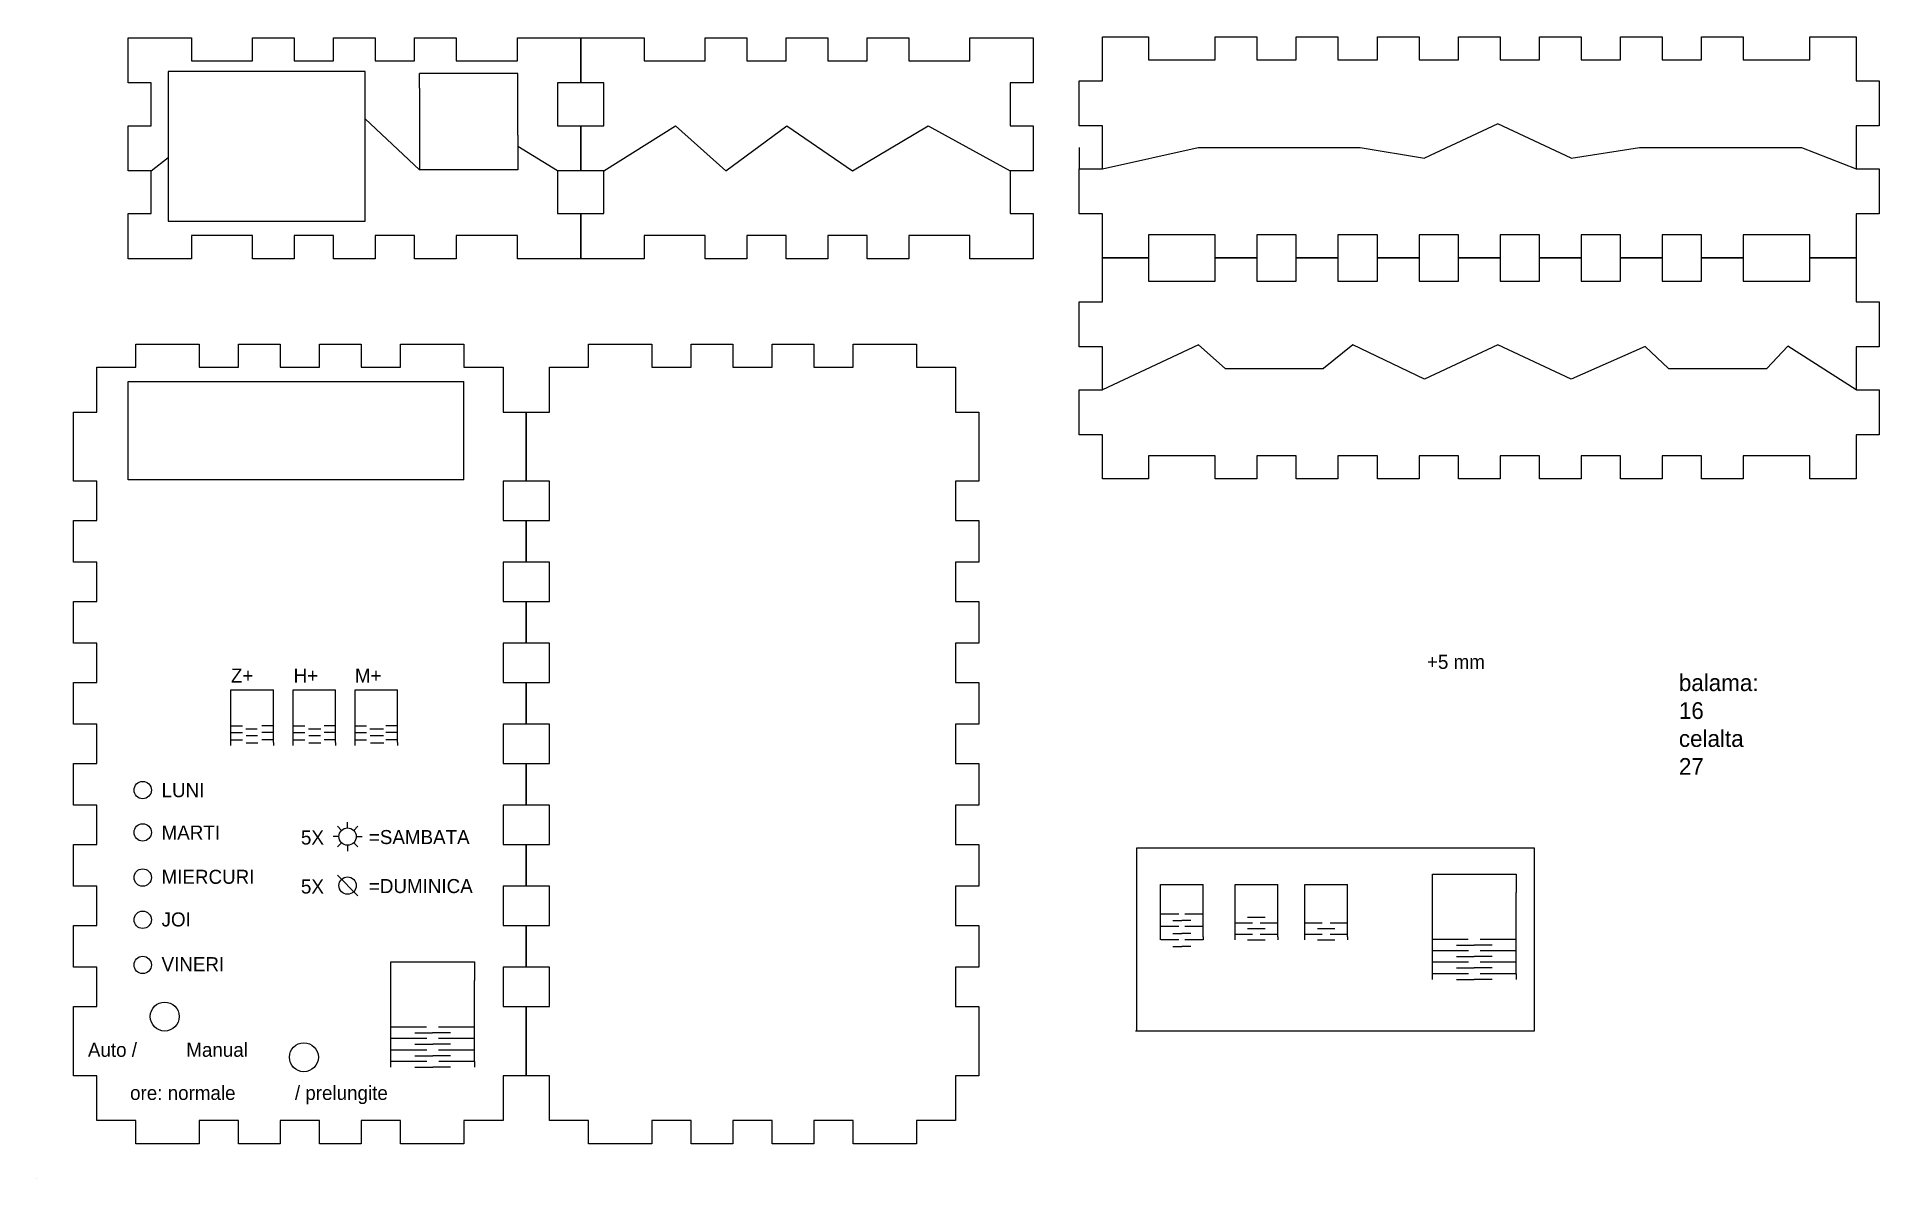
# Model space of a CAD drawing. Extents: x 0 to 318, y 0 to 197.
import ezdxf

# ---------------------------------------------------------------- set-up
doc = ezdxf.new("R2010")
doc.units = 0
doc.layers.get('0').update_dxf_attribs({"linetype": 'CONTINUOUS'})
for name, color, linetype in [('_U_00CD_U_00BC_U_00B2_U_00', 7, 'CONTINUOUS'), ('DEFAULT', 7, 'CONTINUOUS'), ('LAYER_1', 7, 'CONTINUOUS')]:
    doc.layers.add(name, color=color, linetype=linetype)

# ---------------------------------------------------------------- blocks, each defined once
blk = doc.blocks.new('BLOCK_6')
at = {"layer": 'LAYER_1', "color": 7}
blk.add_lwpolyline([(10.35, 140.15), (17.1, 140.15), (17.1, 144.15), (28.05, 144.15), (28.05, 140.15), (34.85, 140.15), (34.85, 144.15), (42.05, 144.15), (42.05, 140.15), (48.85, 140.15), (48.85, 144.15), (56.05, 144.15), (56.05, 140.15), (62.85, 140.15), (62.85, 144.15), (73.8, 144.15), (73.8, 140.15), (80.55, 140.15), (80.55, 132.4), (84.55, 132.4), (84.55, 120.45), (80.55, 120.45), (80.55, 113.65), (84.55, 113.65), (84.55, 106.45), (80.55, 106.45), (80.55, 99.65), (84.55, 99.65), (84.55, 92.45), (80.55, 92.45), (80.55, 85.65), (84.55, 85.65), (84.55, 78.45), (80.55, 78.45), (80.55, 71.65), (84.55, 71.65), (84.55, 64.45), (80.55, 64.45), (80.55, 57.65), (84.55, 57.65), (84.55, 50.45), (80.55, 50.45), (80.55, 43.65), (84.55, 43.65), (84.55, 36.45), (80.55, 36.45), (80.55, 29.65), (84.55, 29.65), (84.55, 17.7), (80.55, 17.7), (80.55, 9.95), (73.8, 9.95), (73.8, 5.95), (62.85, 5.95), (62.85, 9.95), (56.05, 9.95), (56.05, 5.95), (48.85, 5.95), (48.85, 9.95), (42.05, 9.95), (42.05, 5.95), (34.85, 5.95), (34.85, 9.95), (28.05, 9.95), (28.05, 5.95), (17.1, 5.95), (17.1, 9.95), (10.35, 9.95), (10.35, 17.7), (6.35, 17.7), (6.35, 29.65), (10.35, 29.65), (10.35, 36.45), (6.35, 36.45), (6.35, 43.65), (10.35, 43.65), (10.35, 50.45), (6.35, 50.45), (6.35, 57.65), (10.35, 57.65), (10.35, 64.45), (6.35, 64.45), (6.35, 71.65), (10.35, 71.65), (10.35, 78.45), (6.35, 78.45), (6.35, 85.65), (10.35, 85.65), (10.35, 92.45), (6.35, 92.45), (6.35, 99.65), (10.35, 99.65), (10.35, 106.45), (6.35, 106.45), (6.35, 113.65), (10.35, 113.65), (10.35, 120.45), (6.35, 120.45), (6.35, 132.4), (10.35, 132.4), (10.35, 140.15)], dxfattribs=at)
blk = doc.blocks.new('BLOCK_7')
at = {"layer": 'LAYER_1', "color": 7}
blk.add_lwpolyline([(88.55, 140.15), (95.3, 140.15), (95.3, 144.15), (106.25, 144.15), (106.25, 140.15), (113.05, 140.15), (113.05, 144.15), (120.25, 144.15), (120.25, 140.15), (127.05, 140.15), (127.05, 144.15), (134.25, 144.15), (134.25, 140.15), (141.05, 140.15), (141.05, 144.15), (152, 144.15), (152, 140.15), (158.75, 140.15), (158.75, 132.4), (162.75, 132.4), (162.75, 120.45), (158.75, 120.45), (158.75, 113.65), (162.75, 113.65), (162.75, 106.45), (158.75, 106.45), (158.75, 99.65), (162.75, 99.65), (162.75, 92.45), (158.75, 92.45), (158.75, 85.65), (162.75, 85.65), (162.75, 78.45), (158.75, 78.45), (158.75, 71.65), (162.75, 71.65), (162.75, 64.45), (158.75, 64.45), (158.75, 57.65), (162.75, 57.65), (162.75, 50.45), (158.75, 50.45), (158.75, 43.65), (162.75, 43.65), (162.75, 36.45), (158.75, 36.45), (158.75, 29.65), (162.75, 29.65), (162.75, 17.7), (158.75, 17.7), (158.75, 9.95), (152, 9.95), (152, 5.95), (141.05, 5.95), (141.05, 9.95), (134.25, 9.95), (134.25, 5.95), (127.05, 5.95), (127.05, 9.95), (120.25, 9.95), (120.25, 5.95), (113.05, 5.95), (113.05, 9.95), (106.25, 9.95), (106.25, 5.95), (95.3, 5.95), (95.3, 9.95), (88.55, 9.95), (88.55, 17.7), (84.55, 17.7), (84.55, 29.65), (88.55, 29.65), (88.55, 36.45), (84.55, 36.45), (84.55, 43.65), (88.55, 43.65), (88.55, 50.45), (84.55, 50.45), (84.55, 57.65), (88.55, 57.65), (88.55, 64.45), (84.55, 64.45), (84.55, 71.65), (88.55, 71.65), (88.55, 78.45), (84.55, 78.45), (84.55, 85.65), (88.55, 85.65), (88.55, 92.45), (84.55, 92.45), (84.55, 99.65), (88.55, 99.65), (88.55, 106.45), (84.55, 106.45), (84.55, 113.65), (88.55, 113.65), (88.55, 120.45), (84.55, 120.45), (84.55, 132.4), (88.55, 132.4), (88.55, 140.15)], dxfattribs=at)
blk = doc.blocks.new('*U54')
blk.add_text('LUNI', height=2.427).set_placement((21.55, 65.84))
blk = doc.blocks.new('*U55')
blk.add_text('MARTI', height=2.427).set_placement((21.55, 58.52))
blk = doc.blocks.new('*U56')
blk.add_text('MIERCURI', height=2.427).set_placement((21.55, 50.87))
blk = doc.blocks.new('*U57')
blk.add_text('JOI', height=2.427).set_placement((21.55, 43.5))
blk = doc.blocks.new('*U58')
blk.add_text('VINERI', height=2.427).set_placement((21.55, 35.77))
blk = doc.blocks.new('*U59')
blk.add_text('5X', height=2.427).set_placement((45.63, 57.66))
blk = doc.blocks.new('*U60')
blk.add_text('=SAMBATA', height=2.427).set_placement((57.37, 57.74))
blk = doc.blocks.new('*U61')
blk.add_text('5X', height=2.427).set_placement((45.63, 49.19))
blk = doc.blocks.new('*U62')
blk.add_text('=DUMINICA', height=2.427).set_placement((57.37, 49.27))
blk = doc.blocks.new('*U63')
blk.add_text('Auto /', height=2.427).set_placement((8.82, 20.97))
blk = doc.blocks.new('*U64')
blk.add_text('ore: normale', height=2.4272).set_placement((16.11, 13.52))
blk = doc.blocks.new('*U65')
blk.add_text('Z+', height=2.427).set_placement((33.53, 85.65))
blk = doc.blocks.new('*U66')
blk.add_text('H+', height=2.427).set_placement((44.36, 85.65))
blk = doc.blocks.new('*U67')
blk.add_text('M+', height=2.427).set_placement((54.95, 85.65))
blk = doc.blocks.new('BLOCK_2')
at = {"layer": 'LAYER_1', "color": 7}
blk.add_lwpolyline([(6.35, 182.35), (17.3, 182.35), (17.3, 178.35), (27.85, 178.35), (27.85, 182.35), (35.05, 182.35), (35.05, 178.35), (41.85, 178.35), (41.85, 182.35), (49.05, 182.35), (49.05, 178.35), (55.85, 178.35), (55.85, 182.35), (63.05, 182.35), (63.05, 178.35), (73.6, 178.35), (73.6, 182.35), (84.55, 182.35), (84.55, 174.55), (80.55, 174.55), (80.55, 167.15), (84.55, 167.15), (84.55, 159.35), (80.55, 159.35), (80.55, 151.95), (84.55, 151.95), (84.55, 144.15), (73.6, 144.15), (73.6, 148.15), (63.05, 148.15), (63.05, 144.15), (55.85, 144.15), (55.85, 148.15), (49.05, 148.15), (49.05, 144.15), (41.85, 144.15), (41.85, 148.15), (35.05, 148.15), (35.05, 144.15), (27.85, 144.15), (27.85, 148.15), (17.3, 148.15), (17.3, 144.15), (6.35, 144.15), (6.35, 151.95), (10.35, 151.95), (10.35, 159.35), (6.35, 159.35), (6.35, 167.15), (10.35, 167.15), (10.35, 174.55), (6.35, 174.55), (6.35, 182.35)], dxfattribs=at)
blk = doc.blocks.new('BLOCK_3')
at = {"layer": 'LAYER_1', "color": 7}
blk.add_lwpolyline([(84.55, 182.35), (95.5, 182.35), (95.5, 178.35), (106.05, 178.35), (106.05, 182.35), (113.25, 182.35), (113.25, 178.35), (120.05, 178.35), (120.05, 182.35), (127.25, 182.35), (127.25, 178.35), (134.05, 178.35), (134.05, 182.35), (141.25, 182.35), (141.25, 178.35), (151.8, 178.35), (151.8, 182.35), (162.75, 182.35), (162.75, 174.55), (158.75, 174.55), (158.75, 167.15), (162.75, 167.15), (162.75, 159.35), (158.75, 159.35), (158.75, 151.95), (162.75, 151.95), (162.75, 144.15), (151.8, 144.15), (151.8, 148.15), (141.25, 148.15), (141.25, 144.15), (134.05, 144.15), (134.05, 148.15), (127.25, 148.15), (127.25, 144.15), (120.05, 144.15), (120.05, 148.15), (113.25, 148.15), (113.25, 144.15), (106.05, 144.15), (106.05, 148.15), (95.5, 148.15), (95.5, 144.15), (84.55, 144.15), (84.55, 151.95), (88.55, 151.95), (88.55, 159.35), (84.55, 159.35), (84.55, 167.15), (88.55, 167.15), (88.55, 174.55), (84.55, 174.55), (84.55, 182.35)], dxfattribs=at)
blk = doc.blocks.new('*U68')
blk.add_text('+5 mm', height=2.427).set_placement((240.18, 88.02))
blk = doc.blocks.new('BLOCK_4')
at = {"layer": 'LAYER_1', "color": 7}
blk.add_lwpolyline([(166.75, 182.35), (174.7, 182.35), (174.7, 178.35), (186.25, 178.35), (186.25, 182.35), (193.45, 182.35), (193.45, 178.35), (200.25, 178.35), (200.25, 182.35), (207.45, 182.35), (207.45, 178.35), (214.25, 178.35), (214.25, 182.35), (221.45, 182.35), (221.45, 178.35), (228.25, 178.35), (228.25, 182.35), (235.45, 182.35), (235.45, 178.35), (242.25, 178.35), (242.25, 182.35), (249.45, 182.35), (249.45, 178.35), (256.25, 178.35), (256.25, 182.35), (263.45, 182.35), (263.45, 178.35), (270.25, 178.35), (270.25, 182.35), (277.45, 182.35), (277.45, 178.35), (289, 178.35), (289, 182.35), (296.95, 182.35), (296.95, 174.75), (300.95, 174.75), (300.95, 166.95), (296.95, 166.95), (296.95, 159.55), (300.95, 159.55), (300.95, 151.75), (296.95, 151.75), (296.95, 144.15), (289, 144.15), (289, 148.15), (277.45, 148.15), (277.45, 144.15), (270.25, 144.15), (270.25, 148.15), (263.45, 148.15), (263.45, 144.15), (256.25, 144.15), (256.25, 148.15), (249.45, 148.15), (249.45, 144.15), (242.25, 144.15), (242.25, 148.15), (235.45, 148.15), (235.45, 144.15), (228.25, 144.15), (228.25, 148.15), (221.45, 148.15), (221.45, 144.15), (214.25, 144.15), (214.25, 148.15), (207.45, 148.15), (207.45, 144.15), (200.25, 144.15), (200.25, 148.15), (193.45, 148.15), (193.45, 144.15), (186.25, 144.15), (186.25, 148.15), (174.7, 148.15), (174.7, 144.15), (166.75, 144.15), (166.75, 151.75), (162.75, 151.75), (162.75, 159.55), (166.75, 159.55), (166.75, 166.95), (162.75, 166.95), (162.75, 174.75), (166.75, 174.75), (166.75, 182.35)], dxfattribs=at)
blk = doc.blocks.new('BLOCK_5')
at = {"layer": 'LAYER_1', "color": 7}
blk.add_lwpolyline([(166.75, 144.15), (174.7, 144.15), (174.7, 140.15), (186.25, 140.15), (186.25, 144.15), (193.45, 144.15), (193.45, 140.15), (200.25, 140.15), (200.25, 144.15), (207.45, 144.15), (207.45, 140.15), (214.25, 140.15), (214.25, 144.15), (221.45, 144.15), (221.45, 140.15), (228.25, 140.15), (228.25, 144.15), (235.45, 144.15), (235.45, 140.15), (242.25, 140.15), (242.25, 144.15), (249.45, 144.15), (249.45, 140.15), (256.25, 140.15), (256.25, 144.15), (263.45, 144.15), (263.45, 140.15), (270.25, 140.15), (270.25, 144.15), (277.45, 144.15), (277.45, 140.15), (289, 140.15), (289, 144.15), (296.95, 144.15), (296.95, 136.55), (300.95, 136.55), (300.95, 128.75), (296.95, 128.75), (296.95, 121.35), (300.95, 121.35), (300.95, 113.55), (296.95, 113.55), (296.95, 105.95), (289, 105.95), (289, 109.95), (277.45, 109.95), (277.45, 105.95), (270.25, 105.95), (270.25, 109.95), (263.45, 109.95), (263.45, 105.95), (256.25, 105.95), (256.25, 109.95), (249.45, 109.95), (249.45, 105.95), (242.25, 105.95), (242.25, 109.95), (235.45, 109.95), (235.45, 105.95), (228.25, 105.95), (228.25, 109.95), (221.45, 109.95), (221.45, 105.95), (214.25, 105.95), (214.25, 109.95), (207.45, 109.95), (207.45, 105.95), (200.25, 105.95), (200.25, 109.95), (193.45, 109.95), (193.45, 105.95), (186.25, 105.95), (186.25, 109.95), (174.7, 109.95), (174.7, 105.95), (166.75, 105.95), (166.75, 113.55), (162.75, 113.55), (162.75, 121.35), (166.75, 121.35), (166.75, 128.75), (162.75, 128.75), (162.75, 136.55), (166.75, 136.55), (166.75, 144.15)], dxfattribs=at)
blk = doc.blocks.new('*U69')
for s, p in [('balama:', (283.71, 84.18)), ('16', (283.71, 79.36)), ('celalta', (283.71, 74.53)), ('27', (283.71, 69.71))]:
    blk.add_text(s, height=2.893).set_placement(p)
blk = doc.blocks.new('*U70')
blk.add_text('Manual', height=2.427).set_placement((25.82, 20.97))
blk = doc.blocks.new('*U71')
blk.add_text('/ prelungite', height=2.4272).set_placement((44.58, 13.52))

msp = doc.modelspace()

# ---------------------------------------------------------------- linework, layer by layer
for p, q in [((56.7, 191.25), (22.7, 191.25)), ((22.7, 191.25), (22.7, 165.4)), ((56.7, 165.4), (56.7, 191.25)), ((66.1, 188.4), (66.1, 190.9)), ((83.12, 190.9), (66.1, 190.9)), ((66.1, 188.4), (66.1, 180.28)), ((83.12, 188.4), (83.12, 190.9)), ((83.12, 180.28), (83.12, 188.4)), ((56.7, 183.07), (66.1, 174.28)), ((97.97, 174.09), (110.36, 181.89)), ((110.36, 181.89), (119.02, 174.09)), ((119.02, 174.09), (129.58, 181.89)), ((129.58, 181.89), (140.93, 174.09)), ((140.93, 174.09), (154, 181.89)), ((154, 181.89), (168.17, 174.09)), ((252.44, 182.24), (239.73, 176.29)), ((265.11, 176.29), (252.44, 182.24)), ((66.1, 180.28), (66.1, 178.28)), ((66.1, 178.28), (66.1, 174.28)), ((83.12, 180.28), (83.12, 178.28)), ((83.12, 178.28), (83.12, 174.28)), ((89.97, 174.09), (83.12, 178.28)), ((19.77, 174.09), (22.7, 176.39)), ((180.11, 178.15), (180.11, 174.45)), ((184.11, 174.45), (200.64, 178.15)), ((200.64, 178.15), (228.64, 178.15)), ((228.64, 178.15), (239.73, 176.29)), ((265.11, 176.29), (276.88, 178.15)), ((276.88, 178.15), (304.88, 178.15)), ((304.88, 178.15), (314.31, 174.45)), ((83.12, 174.28), (66.1, 174.28)), ((22.7, 165.4), (56.7, 165.4)), ((200.73, 144.04), (184.11, 136.25)), ((200.73, 144.04), (205.3, 139.95)), ((227.4, 144.04), (222.3, 139.95)), ((239.73, 138.09), (227.4, 144.04)), ((252.44, 144.04), (239.73, 138.09)), ((265.11, 138.09), (252.44, 144.04)), ((277.91, 143.75), (265.11, 138.09)), ((277.91, 143.75), (281.91, 139.95)), ((302.51, 143.79), (298.91, 139.95)), ((314.31, 136.25), (302.51, 143.79)), ((15.77, 120.69), (15.77, 137.69)), ((15.77, 137.69), (73.77, 137.69)), ((73.77, 120.69), (73.77, 137.69)), ((205.3, 139.95), (222.3, 139.95)), ((281.91, 139.95), (298.91, 139.95)), ((73.77, 120.69), (15.77, 120.69)), ((33.52, 81.37), (33.52, 84.37)), ((33.52, 84.37), (40.86, 84.37)), ((40.86, 81.37), (40.86, 84.37)), ((44.29, 81.37), (44.29, 84.37)), ((44.29, 84.37), (51.62, 84.37)), ((51.62, 81.37), (51.62, 84.37)), ((54.97, 81.37), (54.97, 84.37)), ((54.97, 84.37), (62.31, 84.37)), ((62.31, 81.37), (62.31, 84.37)), ((33.52, 74.78), (33.52, 81.37)), ((33.52, 81.37), (33.52, 81.37)), ((40.86, 75.28), (40.86, 81.37)), ((44.29, 74.78), (44.29, 81.37)), ((51.62, 75.28), (51.62, 81.37)), ((54.97, 74.78), (54.97, 81.37)), ((62.31, 75.28), (62.31, 81.37)), ((33.52, 78.19), (35.52, 78.19)), ((33.52, 77.03), (35.52, 77.03)), ((36.13, 77.65), (38.09, 77.65)), ((36.16, 76.49), (38.1, 76.49)), ((40.86, 78.19), (38.86, 78.19)), ((40.86, 77.03), (38.86, 77.03)), ((44.29, 78.19), (46.29, 78.19)), ((44.29, 77.03), (46.29, 77.03)), ((46.95, 77.65), (49.04, 77.65)), ((46.98, 76.49), (49.02, 76.49)), ((51.62, 78.19), (49.62, 78.19)), ((51.62, 77.03), (49.62, 77.03)), ((54.97, 78.19), (56.97, 78.19)), ((54.97, 77.03), (56.97, 77.03)), ((57.55, 77.65), (59.92, 77.65)), ((57.58, 76.49), (59.92, 76.49)), ((62.31, 78.19), (60.31, 78.19)), ((62.31, 77.03), (60.31, 77.03)), ((33.52, 75.78), (35.52, 75.78)), ((36.16, 75.24), (38.18, 75.24)), ((40.86, 75.78), (38.86, 75.78)), ((40.86, 75.28), (40.86, 74.78)), ((44.29, 75.78), (46.29, 75.78)), ((47, 75.24), (49.05, 75.24)), ((51.62, 75.78), (49.62, 75.78)), ((51.62, 75.28), (51.62, 74.78)), ((54.97, 75.78), (56.97, 75.78)), ((57.63, 75.24), (59.94, 75.24)), ((62.31, 75.78), (60.31, 75.78)), ((62.31, 75.28), (62.31, 74.78)), ((52.62, 60.1), (51.92, 60.81)), ((53.68, 60.54), (53.68, 61.54)), ((54.74, 60.1), (55.45, 60.81)), ((52.18, 59.04), (51.18, 59.04)), ((52.62, 57.98), (51.92, 57.27)), ((53.68, 57.54), (53.68, 56.54)), ((54.74, 57.98), (55.45, 57.27)), ((55.45, 57.27), (54.74, 57.98)), ((55.18, 59.04), (56.18, 59.04)), ((258.77, 57.06), (189.98, 57.06)), ((189.98, 57.06), (189.98, 25.47)), ((258.77, 25.47), (258.77, 57.06)), ((55.45, 48.8), (51.92, 52.34)), ((241.13, 49.35), (241.13, 52.55)), ((241.13, 52.55), (255.59, 52.55)), ((255.59, 52.55), (255.59, 49.35)), ((53.68, 50.57), (55.45, 48.8)), ((194.17, 47.77), (194.17, 50.77)), ((194.17, 50.77), (201.51, 50.77)), ((194.17, 41.18), (194.17, 47.77)), ((194.17, 47.77), (194.17, 47.77)), ((201.51, 47.77), (201.51, 50.77)), ((201.51, 41.68), (201.51, 47.77)), ((207.06, 47.78), (207.06, 50.78)), ((207.06, 50.78), (214.4, 50.78)), ((207.06, 41.18), (207.06, 47.78)), ((207.06, 47.78), (207.06, 47.78)), ((214.4, 47.78), (214.4, 50.78)), ((214.4, 41.68), (214.4, 47.78)), ((219.09, 47.78), (219.09, 50.78)), ((219.09, 50.78), (226.43, 50.78)), ((219.09, 41.18), (219.09, 47.78)), ((219.09, 47.78), (219.09, 47.78)), ((226.43, 47.78), (226.43, 50.78)), ((226.43, 41.68), (226.43, 47.78)), ((241.13, 47.35), (241.13, 49.35)), ((255.59, 47.35), (255.59, 49.35)), ((209.2, 45.12), (212.2, 45.12)), ((241.13, 34.35), (241.13, 47.35)), ((255.59, 35.34), (255.59, 47.35)), ((201.51, 41.68), (201.51, 41.18)), ((207.06, 44.14), (210.06, 44.14)), ((207.06, 42.17), (210.06, 42.17)), ((209.2, 43.15), (212.2, 43.15)), ((211.39, 44.14), (214.4, 44.14)), ((211.39, 42.17), (214.4, 42.17)), ((214.4, 41.68), (214.4, 41.18)), ((219.09, 44.14), (222.09, 44.14)), ((219.09, 42.17), (222.09, 42.17)), ((221.24, 43.15), (224.24, 43.15)), ((223.43, 44.14), (226.43, 44.14)), ((223.43, 42.17), (226.43, 42.17)), ((226.43, 41.68), (226.43, 41.18)), ((209.2, 41.18), (212.2, 41.18)), ((221.24, 41.18), (224.24, 41.18)), ((61.17, 34.18), (61.17, 37.38)), ((61.17, 37.38), (75.62, 37.38)), ((75.62, 37.38), (75.62, 34.18)), ((255.59, 35.34), (255.59, 34.35)), ((61.17, 32.18), (61.17, 34.18)), ((61.17, 19.18), (61.17, 32.18)), ((75.62, 32.18), (75.62, 34.18)), ((75.62, 20.17), (75.62, 32.18)), ((189.85, 25.47), (258.77, 25.47)), ((75.62, 20.17), (75.62, 19.18))]:
    msp.add_line(p, q)
for centre, radius in [((18.29, 67.07), 1.5), ((18.29, 59.76), 1.5), ((53.68, 59.04), 1.5), ((18.29, 51.96), 1.5), ((53.68, 50.57), 1.5), ((18.29, 44.65), 1.5), ((18.29, 36.85), 1.5), ((22.09, 27.93), 2.5), ((46.14, 20.9), 2.5)]:
    msp.add_circle(centre, radius)
at = {"layer": '_U_00CD_U_00BC_U_00B2_U_00', "color": 250}
msp.add_lwpolyline([(0, 0), (0, 0)], dxfattribs=at)
msp.add_lwpolyline([(0, 0), (0, 0)], dxfattribs=at)
msp.add_lwpolyline([(0, 0), (0, 0)], dxfattribs=at)
msp.add_lwpolyline([(0, 0), (0, 0)], dxfattribs=at)
msp.add_lwpolyline([(0, 0), (0, 0)], dxfattribs=at)
msp.add_lwpolyline([(0, 0), (0, 0)], dxfattribs=at)
msp.add_lwpolyline([(0, 0), (0, 0)], dxfattribs=at)
msp.add_lwpolyline([(0, 0), (0, 0)], dxfattribs=at)
msp.add_lwpolyline([(0, 0), (0, 0)], dxfattribs=at)
at = {"layer": 'DEFAULT'}
for points in [[(197.29, 45.61), (194.17, 45.61)], [(197.29, 45.61), (194.17, 45.61)], [(201.51, 45.61), (198.33, 45.61)], [(201.51, 45.61), (198.33, 45.61)], [(197.3, 43.5), (194.17, 43.5)], [(197.3, 43.5), (194.17, 43.5)], [(196.26, 44.55), (197.82, 44.55)], [(196.26, 42.3), (197.82, 42.3)], [(199.38, 44.55), (197.82, 44.55)], [(199.38, 42.3), (197.82, 42.3)], [(201.51, 43.5), (198.34, 43.5)], [(201.51, 43.5), (198.34, 43.5)], [(197.3, 41.18), (194.18, 41.18)], [(197.3, 41.18), (194.18, 41.18)], [(196.26, 40.05), (197.82, 40.05)], [(199.39, 40.05), (197.82, 40.05)], [(201.51, 41.18), (198.34, 41.18)], [(201.51, 41.18), (198.34, 41.18)], [(247.32, 41.26), (241.14, 41.26)], [(247.32, 41.26), (241.14, 41.26)], [(247.33, 39.28), (241.14, 39.28)], [(247.33, 39.28), (241.14, 39.28)], [(245.26, 40.27), (248.35, 40.27)], [(245.26, 38.3), (248.36, 38.3)], [(251.44, 40.27), (248.35, 40.27)], [(251.45, 38.3), (248.36, 38.3)], [(255.56, 41.26), (249.38, 41.26)], [(255.56, 41.26), (249.38, 41.26)], [(255.57, 39.28), (249.39, 39.28)], [(255.57, 39.28), (249.39, 39.28)], [(247.33, 35.34), (241.13, 35.34)], [(247.33, 35.34), (241.13, 35.34)], [(247.33, 37.31), (241.14, 37.31)], [(247.33, 37.31), (241.14, 37.31)], [(245.26, 36.33), (248.36, 36.33)], [(251.46, 36.33), (248.36, 36.33)], [(255.58, 37.31), (249.39, 37.31)], [(255.58, 37.31), (249.39, 37.31)], [(255.59, 35.34), (249.39, 35.34)], [(255.59, 35.34), (249.39, 35.34)], [(245.26, 34.35), (248.36, 34.35)], [(251.46, 34.35), (248.36, 34.35)], [(67.35, 26.08), (61.18, 26.08)], [(67.35, 26.08), (61.18, 26.08)], [(75.59, 26.08), (69.41, 26.08)], [(75.59, 26.08), (69.41, 26.08)], [(67.36, 24.11), (61.17, 24.11)], [(67.36, 24.11), (61.17, 24.11)], [(65.29, 25.1), (68.38, 25.1)], [(65.3, 23.13), (68.39, 23.13)], [(71.48, 25.1), (68.38, 25.1)], [(71.49, 23.13), (68.39, 23.13)], [(75.61, 24.11), (69.42, 24.11)], [(75.61, 24.11), (69.42, 24.11)], [(67.36, 22.14), (61.17, 22.14)], [(67.36, 22.14), (61.17, 22.14)], [(67.36, 20.17), (61.17, 20.17)], [(67.36, 20.17), (61.17, 20.17)], [(65.3, 21.16), (68.39, 21.16)], [(65.3, 19.18), (68.39, 19.18)], [(71.49, 21.16), (68.39, 21.16)], [(71.49, 19.18), (68.39, 19.18)], [(75.62, 22.14), (69.42, 22.14)], [(75.62, 22.14), (69.42, 22.14)], [(75.62, 20.17), (69.43, 20.17)], [(75.62, 20.17), (69.43, 20.17)]]:
    msp.add_lwpolyline(points, dxfattribs=at)

# ---------------------------------------------------------------- block references
for name in ['*U68', '*U65', '*U66', '*U67', '*U69', '*U54', '*U55', '*U59', '*U60', '*U56', '*U61', '*U62', '*U57', '*U58', '*U63', '*U70', '*U64', '*U71']:
    msp.add_blockref(name, (0, 0))
at = {"layer": 'LAYER_1'}
for name, p in [('BLOCK_2', (9.42, 14.74)), ('BLOCK_3', (9.42, 14.74)), ('BLOCK_4', (17.36, 14.9)), ('BLOCK_5', (17.36, 14.9)), ('BLOCK_6', (0, 0)), ('BLOCK_7', (0, 0))]:
    msp.add_blockref(name, p, dxfattribs=at)

doc.saveas('drawing.dxf')
